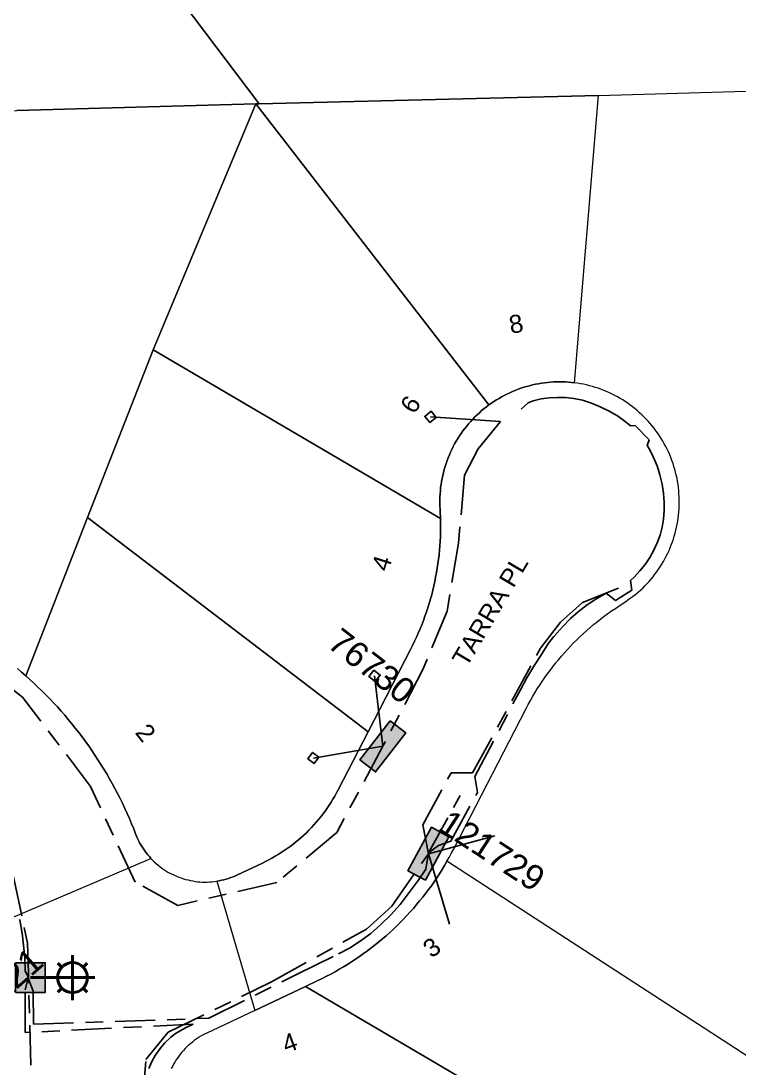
# Model space of a CAD drawing. Header units: metres. Extents: x 301080 to 303013, y 6182698 to 6183880.
# Drawn here: x 302587.2 to 302659.2, y 6182951.9 to 6183056.8 of the extents above; entities that cross this region are included whole.
import ezdxf
from ezdxf.enums import TextEntityAlignment as Align

# ---------------------------------------------------------------- set-up
doc = ezdxf.new("R2010")
doc.units = ezdxf.units.M
doc.linetypes.add('Cable Exist UG', pattern=[8.2, 4, -1.2, 1.8, -1.2])
doc.layers.get('0').update_dxf_attribs({"color": 6})
doc.layers.add('Cadastre Land Parcels_SP_EXT', color=9, linetype='Continuous', lineweight=5)
doc.layers.add('Cadastre Roads_SP_EXT', color=9, linetype='Continuous', lineweight=5)
for name, color, linetype in [('Equip_SP_SL_EXT', 7, 'Continuous'), ('Mains_LV_EXT', 7, 'Continuous'), ('Mains_SL_EXT', 7, 'Continuous'), ('Services_SP_EXT', 7, 'Continuous'), ('SupportsUG_SP_LV_EXT', 7, 'Continuous'), ('SupportsUG_SP_LV_SL_EXT', 7, 'Continuous')]:
    doc.layers.add(name, color=color, linetype=linetype)
doc.styles.add('COLUMN_LABEL', font='arial.ttf')
doc.styles.add('iecARIAL', font='arial.ttf', dxfattribs={"height": 2})
doc.styles.add('POLE_LABEL', font='arial.ttf')
doc.styles.get("Standard").update_dxf_attribs({"font": 'arial.ttf'})

# ---------------------------------------------------------------- blocks, each defined once
blk = doc.blocks.new('COLUMN_EXT')
blk.add_hatch(color=256).paths.add_polyline_path([(-1.49, 1.48), (-1.49, -1.49), (1.48, -1.49), (1.48, 1.48)])
blk.add_lwpolyline([(-1.49, -1.49), (1.48, -1.49), (1.48, 1.48), (-1.49, 1.48)], close=True)
for tag, height, style, flags, p in [('ASSET_NUM', 2.5, 'COLUMN_LABEL', 8, (2, 2)), ('STRUCTURE_PLANT_NUMBER', 0.2, 'POLE_LABEL', 9, (1.81, 0.03)), ('STREET_CODE', 0.2, 'COLUMN_LABEL', 9, (1.81, -0.2))]:
    blk.add_attdef(tag, text='', height=height, dxfattribs=dict(style=style, flags=flags)).set_placement(p, align=Align.MIDDLE_LEFT)
at = {"flags": 9}
for tag, p in [('COLUMN_TYPE', (1.81, -0.4)), ('OWNED_BY', (1.81, -0.6)), ('STATE', (1.81, -0.8)), ('USAGE', (1.81, -1)), ('STREETNAME', (1.81, -1.6)), ('SUBURB', (1.81, -1.8)), ('LEGEND', (1.81, -1.2)), ('LOCATION', (1.81, -1.4)), ('NOTES', (1.81, -2))]:
    blk.add_attdef(tag, text='', height=0.2, dxfattribs=at).set_placement(p, align=Align.MIDDLE_LEFT)
at = {"flags": 1}
blk.add_attdef('Z', (1.81, -2.35), '', height=0.2, dxfattribs=at)
blk = doc.blocks.new('PILLAR_EXT')
blk.add_hatch(color=256).paths.add_polyline_path([(-2.475, 0.99), (-2.475, -0.99), (2.475, -0.99), (2.475, 0.99)])
blk.add_lwpolyline([(-2.475, -0.99), (2.475, -0.99), (2.475, 0.99), (-2.475, 0.99)], close=True)
at = {"style": 'iecARIAL', "flags": 8}
blk.add_attdef('ASSET_NUM', (1.5, 3.5), '', height=2.5, dxfattribs=at)
for tag, p, flags in [('OWNED_BY', (0, -0.2), 9), ('STATE', (0, -0.4), 9), ('SUPPORT_TYPE', (0, -0.6), 9), ('USAGE', (0, -0.8), 9), ('LEGEND', (0, -1), 9), ('LOCATION', (0, -1.2), 9), ('STREETNAME', (0, -1.8), 9), ('SUBURB', (0, -2), 1), ('NOTES', (0, -1.4), 9), ('PARENT', (0, -1.6), 9)]:
    blk.add_attdef(tag, p, '', height=0.2, dxfattribs=dict(flags=flags))
blk = doc.blocks.new('SL_LANTERN_EXT')
at = {"lineweight": 40}
for p, q in [((0, 1.97), (0, 6.47)), ((-1.46, 5.68), (-1.06, 5.28)), ((1.46, 5.68), (1.06, 5.28)), ((-2.25, 4.22), (2.25, 4.22)), ((-1.46, 2.76), (-1.06, 3.16)), ((1.46, 2.76), (1.06, 3.16)), ((0, 0), (0, 2.72))]:
    blk.add_line(p, q, dxfattribs=at)
blk.add_circle((0, 4.22), 1.5, dxfattribs=at)
at = {"style": 'iecARIAL', "flags": 8}
blk.add_attdef('ASSET_NUM', (1.5, 1.5), '', height=2.5, dxfattribs=at)
for tag, p, height, flags in [('CONSTRUCTED_VOLTAGE', (0.98, -0.65), 0.2, 9), ('CONTROL_TYPE', (0.98, -0.85), 0.2, 9), ('LANTERN_PURPOSE', (0.98, -1.05), 0.2, 9), ('LNUMBER', (2.18, -3.25), 2.5, 8), ('OPERATING_VOLTAGE', (0.98, -1.65), 0.2, 9), ('ORIENTATION', (0.98, -1.85), 0.2, 9), ('OWNED_BY', (0.98, -2.05), 0.2, 9), ('STATE', (0.98, -2.25), 0.2, 9), ('LANTERN_TYPE', (0.98, -1.25), 0.2, 9), ('NO_PHASES', (0.98, -1.45), 0.2, 9), ('USAGE', (0.98, -2.45), 0.2, 9), ('CEXIST', (0.98, -2.65), 0.2, 9), ('CNEW', (0.98, -2.85), 0.2, 9), ('CNUMBER', (0.98, -3.05), 0.2, 9), ('CREMOVE', (0.98, -3.25), 0.2, 9), ('CREPLACE', (0.98, -3.45), 0.2, 9), ('LKINGHEIGHT', (0.98, -3.65), 0.2, 9), ('LBRACKET', (0.98, -3.85), 0.2, 9), ('LBRACKETVOCAB', (0.98, -4.05), 0.2, 9), ('LCATEGORY', (0.98, -4.25), 0.2, 9), ('LCHARGE1', (0.98, -4.45), 0.2, 9), ('LCHARGE1PERCENT', (0.98, -4.65), 0.2, 9), ('LCHARGE2', (0.98, -4.85), 0.2, 9), ('LCHARGE2PERCENT', (0.98, -5.05), 0.2, 9), ('LCHARGE3', (0.98, -5.25), 0.2, 9), ('LCHARGE3PERCENT', (0.98, -5.45), 0.2, 9), ('LEXIST', (0.98, -5.65), 0.2, 9), ('LLAMP', (0.98, -5.85), 0.2, 9), ('LLAMPVOCAB', (0.98, -6.05), 0.2, 9), ('LMAST', (0.98, -6.25), 0.2, 9), ('LMASTVOCAB', (0.98, -6.45), 0.2, 9), ('LNEW', (0.98, -6.65), 0.2, 9), ('LANTNUMBER', (0.98, -6.85), 0.2, 9), ('LOUTREACH', (0.98, -7.25), 0.2, 9), ('LOUTREACHVOCAB', (0.98, -7.45), 0.2, 9), ('LRATECODE', (0.98, -7.65), 0.2, 9), ('LREMOVE', (0.98, -7.85), 0.2, 9), ('LREPLACE', (0.98, -8.05), 0.2, 9), ('LTYPE', (0.98, -8.25), 0.2, 9), ('LTYPEVOCAB', (0.98, -8.45), 0.2, 9), ('STREETNAME', (0.98, -9.25), 0.2, 9), ('SUBURB', (0.98, -9.45), 0.2, 1), ('LEGEND', (0.98, -8.65), 0.2, 9), ('LOCATION', (0.98, -8.85), 0.2, 9), ('NOTES', (0.98, -9.05), 0.2, 9)]:
    blk.add_attdef(tag, p, '', height=height, dxfattribs=dict(flags=flags))
blk = doc.blocks.new('CCP_EXT')
at = {"flags": 9}
for tag, p in [('STATE', (0, -1.8)), ('USAGE', (0, -1.2)), ('LEGEND', (0, -1.4)), ('LIFE_SUPPORT', (0, -1.6)), ('NOTES', (0, -2))]:
    blk.add_attdef(tag, text='', height=0.2, dxfattribs=at).set_placement(p, align=Align.MIDDLE_LEFT)
blk.add_wipeout([(0, 0.57), (0.57, 0), (0, -0.57), (-0.57, 0)])
blk.add_lwpolyline([(-0.57, 0), (0, 0.57), (0.57, 0), (0, -0.57), (-0.57, 0)])
at = {"flags": 1}
blk.add_attdef('Z', (0, 0), '', height=0.2, dxfattribs=at)
at = {"flags": 9}
for tag, p in [('CCP_TYPE', (0, 0)), ('CONSTRUCTED_VOLTAGE', (0, -0.2)), ('OPERATING_VOLTAGE', (0, -0.6)), ('ORIENTATION', (0, -0.8)), ('OWNED_BY', (0, -1)), ('NO_PHASES', (0, -0.4))]:
    blk.add_attdef(tag, text='', height=0.2, dxfattribs=at).set_placement(p, align=Align.MIDDLE_LEFT)

msp = doc.modelspace()

# ---------------------------------------------------------------- linework, layer by layer
at = {"layer": 'Cadastre Land Parcels_SP_EXT', "linetype": 'Continuous'}
for points in [[(302668.81, 6183069.62), (302647.78, 6183070.05), (302629.78, 6183070.44), (302622.59, 6183094.37), (302584.86, 6183083.07), (302611.08, 6183048.46), (302645.08, 6183049.3), (302670.12, 6183050.03), (302668.81, 6183069.62)], [(302611.08, 6183048.46), (302584.86, 6183083.07), (302570.49, 6183078.78), (302576.1, 6183047.5), (302586.78, 6183047.79), (302610.73, 6183048.45), (302611.08, 6183048.46)], [(302645.08, 6183049.3), (302611.08, 6183048.46), (302610.73, 6183048.45), (302634.1, 6183018.29), (302634.34, 6183018.47), (302634.59, 6183018.64), (302634.85, 6183018.8), (302635.11, 6183018.95), (302635.37, 6183019.1), (302635.64, 6183019.25), (302635.91, 6183019.38), (302636.18, 6183019.51), (302636.46, 6183019.64), (302636.74, 6183019.75), (302637.02, 6183019.86), (302637.31, 6183019.96), (302637.59, 6183020.06), (302637.88, 6183020.14), (302638.18, 6183020.22), (302638.47, 6183020.29), (302638.77, 6183020.36), (302639.06, 6183020.41), (302639.36, 6183020.46), (302639.66, 6183020.51), (302639.96, 6183020.54), (302640.26, 6183020.57), (302640.57, 6183020.59), (302640.87, 6183020.6), (302641.17, 6183020.6), (302641.48, 6183020.6), (302641.78, 6183020.59), (302642.08, 6183020.57), (302642.38, 6183020.54), (302642.68, 6183020.5), (302645.08, 6183049.3)], [(302629.23, 6183007.14), (302629.22, 6183007.38), (302629.21, 6183007.62), (302629.21, 6183007.86), (302629.19, 6183008.17), (302629.18, 6183008.48), (302629.18, 6183008.79), (302629.19, 6183009.09), (302629.21, 6183009.4), (302629.23, 6183009.71), (302629.26, 6183010.02), (302629.3, 6183010.32), (302629.35, 6183010.63), (302629.41, 6183010.93), (302629.47, 6183011.23), (302629.54, 6183011.53), (302629.62, 6183011.83), (302629.71, 6183012.13), (302629.8, 6183012.42), (302629.9, 6183012.71), (302630.01, 6183013), (302630.13, 6183013.28), (302630.25, 6183013.57), (302630.38, 6183013.84), (302630.52, 6183014.12), (302630.66, 6183014.39), (302630.82, 6183014.66), (302630.97, 6183014.92), (302631.14, 6183015.18), (302631.31, 6183015.44), (302631.49, 6183015.69), (302631.68, 6183015.94), (302631.87, 6183016.18), (302632.06, 6183016.41), (302632.27, 6183016.64), (302632.48, 6183016.87), (302632.69, 6183017.09), (302632.91, 6183017.3), (302633.14, 6183017.51), (302633.37, 6183017.72), (302633.61, 6183017.92), (302633.85, 6183018.11), (302634.1, 6183018.29), (302610.73, 6183048.45), (302600.43, 6183023.8), (302629.25, 6183006.9), (302629.23, 6183007.14)], [(302626.25, 6182993.8), (302626.45, 6182994.2), (302626.65, 6182994.61), (302626.84, 6182995.02), (302627.02, 6182995.44), (302627.2, 6182995.85), (302627.37, 6182996.27), (302627.53, 6182996.69), (302627.69, 6182997.12), (302627.84, 6182997.55), (302627.98, 6182997.98), (302628.11, 6182998.41), (302628.24, 6182998.85), (302628.36, 6182999.28), (302628.47, 6182999.72), (302628.58, 6183000.16), (302628.67, 6183000.6), (302628.76, 6183001.05), (302628.85, 6183001.49), (302628.92, 6183001.94), (302628.99, 6183002.39), (302629.05, 6183002.84), (302629.1, 6183003.28), (302629.15, 6183003.74), (302629.18, 6183004.19), (302629.21, 6183004.64), (302629.23, 6183005.09), (302629.25, 6183005.54), (302629.26, 6183006), (302629.26, 6183006.45), (302629.25, 6183006.9), (302600.43, 6183023.8), (302593.87, 6183007.01), (302621.98, 6182985.53), (302626.25, 6182993.8)], [(302606.1, 6182970.5), (302606.34, 6182970.52), (302606.58, 6182970.54), (302606.82, 6182970.58), (302607.06, 6182970.62), (302607.3, 6182970.67), (302607.53, 6182970.72), (302607.77, 6182970.79), (302608, 6182970.86), (302608.23, 6182970.94), (302608.45, 6182971.02), (302608.68, 6182971.12), (302608.9, 6182971.22), (302611.4, 6182972.4), (302611.72, 6182972.56), (302612.04, 6182972.72), (302612.35, 6182972.89), (302612.66, 6182973.07), (302612.97, 6182973.25), (302613.27, 6182973.44), (302613.57, 6182973.64), (302613.87, 6182973.84), (302614.16, 6182974.05), (302614.44, 6182974.27), (302614.72, 6182974.49), (302615, 6182974.72), (302615.27, 6182974.95), (302615.54, 6182975.19), (302615.8, 6182975.44), (302616.05, 6182975.69), (302616.3, 6182975.95), (302616.54, 6182976.21), (302616.78, 6182976.48), (302617.01, 6182976.75), (302617.24, 6182977.03), (302617.46, 6182977.31), (302617.67, 6182977.6), (302617.88, 6182977.89), (302618.08, 6182978.19), (302618.28, 6182978.49), (302618.46, 6182978.8), (302618.65, 6182979.11), (302618.82, 6182979.42), (302618.99, 6182979.74), (302621.98, 6182985.53), (302593.87, 6183007.01), (302587.67, 6182991.16), (302588.08, 6182990.79), (302588.49, 6182990.42), (302588.9, 6182990.03), (302589.3, 6182989.65), (302589.69, 6182989.25), (302590.08, 6182988.85), (302590.46, 6182988.45), (302590.84, 6182988.04), (302591.21, 6182987.62), (302591.58, 6182987.2), (302591.94, 6182986.78), (302592.29, 6182986.35), (302592.64, 6182985.92), (302592.99, 6182985.48), (302593.32, 6182985.03), (302593.65, 6182984.58), (302593.98, 6182984.13), (302594.29, 6182983.67), (302594.61, 6182983.21), (302594.91, 6182982.75), (302595.21, 6182982.28), (302595.5, 6182981.8), (302595.79, 6182981.32), (302596.07, 6182980.84), (302596.34, 6182980.36), (302596.61, 6182979.87), (302596.86, 6182979.37), (302597.12, 6182978.88), (302597.36, 6182978.38), (302597.6, 6182977.87), (302597.83, 6182977.37), (302598.06, 6182976.86), (302598.27, 6182976.34), (302598.49, 6182975.83), (302598.69, 6182975.31), (302598.78, 6182975.08), (302598.88, 6182974.86), (302598.98, 6182974.64), (302599.09, 6182974.43), (302599.21, 6182974.22), (302599.34, 6182974.01), (302599.47, 6182973.81), (302599.61, 6182973.61), (302599.75, 6182973.41), (302599.9, 6182973.22), (302600.06, 6182973.04), (302600.22, 6182972.86), (302600.39, 6182972.68), (302600.56, 6182972.52), (302600.74, 6182972.35), (302600.93, 6182972.19), (302601.12, 6182972.04), (302601.31, 6182971.9), (302601.51, 6182971.76), (302601.71, 6182971.63), (302601.92, 6182971.5), (302602.13, 6182971.38), (302602.35, 6182971.27), (302602.57, 6182971.17), (302602.79, 6182971.07), (302603.01, 6182970.98), (302603.24, 6182970.9), (302603.47, 6182970.82), (302603.7, 6182970.75), (302603.94, 6182970.7), (302604.17, 6182970.64), (302604.41, 6182970.6), (302604.65, 6182970.56), (302604.89, 6182970.53), (302605.13, 6182970.51), (302605.37, 6182970.49), (302605.62, 6182970.49), (302605.86, 6182970.49), (302606.1, 6182970.5)]]:
    msp.add_lwpolyline(points, close=True, dxfattribs=at)
for points in [[(302586.83, 6182991.89), (302587.25, 6182991.53), (302587.67, 6182991.16), (302593.87, 6183007.01), (302593.87, 6183007.01), (302600.43, 6183023.8), (302610.73, 6183048.45), (302586.78, 6183047.79)], [(302661.96, 6182951.79), (302629.89, 6182972.57), (302629.65, 6182972.15), (302629.4, 6182971.74), (302629.14, 6182971.33), (302628.88, 6182970.93), (302628.61, 6182970.53), (302628.33, 6182970.13), (302628.04, 6182969.74), (302627.75, 6182969.35), (302627.46, 6182968.97), (302627.15, 6182968.6), (302626.85, 6182968.23), (302626.53, 6182967.86), (302626.21, 6182967.5), (302625.88, 6182967.14), (302625.55, 6182966.79), (302625.21, 6182966.45), (302624.87, 6182966.11), (302624.52, 6182965.77), (302624.16, 6182965.45), (302623.8, 6182965.12), (302623.44, 6182964.81), (302623.07, 6182964.5), (302622.69, 6182964.2), (302622.31, 6182963.9), (302621.92, 6182963.61), (302621.53, 6182963.32), (302621.14, 6182963.04), (302620.74, 6182962.77), (302620.34, 6182962.51), (302619.93, 6182962.25), (302619.52, 6182962), (302619.1, 6182961.75), (302618.68, 6182961.51), (302618.26, 6182961.28), (302617.83, 6182961.06), (302617.4, 6182960.84), (302616.96, 6182960.63), (302615.72, 6182960.04), (302638.89, 6182946.42)], [(302638.89, 6182946.42), (302615.72, 6182960.04), (302610.62, 6182957.63), (302605.82, 6182955.36), (302605.6, 6182955.25), (302605.39, 6182955.14), (302605.17, 6182955.01), (302604.97, 6182954.89), (302604.76, 6182954.75), (302604.56, 6182954.61), (302604.37, 6182954.46), (302604.18, 6182954.3), (302604, 6182954.14), (302603.82, 6182953.98), (302603.65, 6182953.81), (302603.48, 6182953.63), (302603.32, 6182953.44), (302603.16, 6182953.26), (302603.01, 6182953.06), (302602.87, 6182952.86), (302602.73, 6182952.66), (302602.6, 6182952.45), (302602.48, 6182952.24), (302602.37, 6182952.03), (302602.26, 6182951.81)]]:
    msp.add_lwpolyline(points, dxfattribs=at)
at = {"layer": 'Cadastre Roads_SP_EXT', "linetype": 'Continuous'}
msp.add_lwpolyline([(302585.79, 6182966.71), (302600.22, 6182972.86), (302600.06, 6182973.04), (302599.9, 6182973.22), (302599.75, 6182973.41), (302599.61, 6182973.61), (302599.47, 6182973.81), (302599.34, 6182974.01), (302599.21, 6182974.22), (302599.09, 6182974.43), (302598.98, 6182974.64), (302598.88, 6182974.86), (302598.78, 6182975.08), (302598.69, 6182975.31), (302598.49, 6182975.83), (302598.27, 6182976.34), (302598.06, 6182976.86), (302597.83, 6182977.37), (302597.6, 6182977.87), (302597.36, 6182978.38), (302597.12, 6182978.88), (302596.86, 6182979.37), (302596.61, 6182979.87), (302596.34, 6182980.36), (302596.07, 6182980.84), (302595.79, 6182981.32), (302595.5, 6182981.8), (302595.21, 6182982.28), (302594.91, 6182982.75), (302594.61, 6182983.21), (302594.29, 6182983.67), (302593.98, 6182984.13), (302593.65, 6182984.58), (302593.32, 6182985.03), (302592.99, 6182985.48), (302592.64, 6182985.92), (302592.29, 6182986.35), (302591.94, 6182986.78), (302591.58, 6182987.2), (302591.21, 6182987.62), (302590.84, 6182988.04), (302590.46, 6182988.45), (302590.08, 6182988.85), (302590.08, 6182988.85), (302589.69, 6182989.25), (302589.3, 6182989.65), (302588.9, 6182990.03), (302588.49, 6182990.42), (302588.08, 6182990.79), (302587.67, 6182991.16), (302587.25, 6182991.53), (302586.83, 6182991.89)], dxfattribs=at)
at = {"layer": 'Mains_LV_EXT', "linetype": 'Cable Exist UG'}
for points in [[(302628.04, 6182973.33), (302627.46, 6182976.23), (302630.32, 6182981.44), (302632.46, 6182981.44), (302639.28, 6182993.94), (302641.26, 6182996.53), (302643.48, 6182998.5), (302647.07, 6182999.92)], [(302559.54, 6182988.51), (302567.6, 6182987.46), (302571.55, 6182986.15), (302578.1, 6182981.93), (302583.25, 6182976.58), (302586.46, 6182971.02), (302587.86, 6182964.36), (302588.58, 6182937.08)], [(302599.64, 6182938.66), (302599.37, 6182948.53), (302599.72, 6182952.7), (302601.94, 6182955.44), (302612.29, 6182960.49), (302621.83, 6182965.78), (302624.35, 6182968.09), (302628.04, 6182973.33)]]:
    msp.add_lwpolyline(points, dxfattribs=at)
at = {"layer": 'Mains_SL_EXT', "linetype": 'Cable Exist UG'}
for points in [[(302628.04, 6182973.41), (302631.2, 6182979.16)], [(302587.93, 6182960.86), (302588.42, 6182959.57), (302588.42, 6182959.57), (302588.45, 6182956.24), (302606.01, 6182956.85), (302606.01, 6182956.85), (302614.89, 6182961.27), (302619.03, 6182963.31), (302620.11, 6182963.86), (302621.19, 6182964.57), (302622.25, 6182965.35), (302623.26, 6182966.24), (302624.25, 6182967.22), (302625.2, 6182968.26), (302626.11, 6182969.43), (302626.99, 6182970.66), (302627.77, 6182971.79), (302628.04, 6182973.41)], [(302587.96, 6182960.96), (302587.62, 6182961.56), (302587.62, 6182961.56), (302587.59, 6182962.91), (302587.35, 6182965.12), (302587.08, 6182966.75)], [(302600, 6182951.83), (302600.3, 6182952.53), (302600.64, 6182953.13), (302601.13, 6182953.83), (302601.62, 6182954.39), (302602.21, 6182954.97), (302602.67, 6182955.32), (302603.69, 6182955.89), (302604.46, 6182956.25), (302587.62, 6182955.42), (302587.62, 6182955.42), (302587.6, 6182959.68), (302587.93, 6182960.86)]]:
    msp.add_lwpolyline(points, dxfattribs=at)
at = {"layer": 'Services_SP_EXT'}
for points in [[(302628.04, 6182973.33), (302634.7, 6182975.13)], [(302628.04, 6182973.33), (302630.15, 6182966.29)]]:
    msp.add_lwpolyline(points, dxfattribs=at)

# ---------------------------------------------------------------- block references
at = {"layer": 'Equip_SP_SL_EXT', "rotation": 269.9637783838602}
msp.add_blockref('SL_LANTERN_EXT', (302588.14, 6182960.92), dxfattribs=at)
at = {"layer": 'SupportsUG_SP_LV_EXT'}
ref = msp.add_blockref('PILLAR_EXT', (302623.47, 6182984.09), dxfattribs=dict(at, rotation=232.1612655117964))
ref.add_attrib('ASSET_NUM', '76730', dxfattribs={"layer": '0', "height": 2.5, "rotation": 322.1975, "style": 'iecARIAL'}).set_placement((302624.97, 6182987.59), align=Align.BOTTOM_RIGHT)
ref = msp.add_blockref('PILLAR_EXT', (302628.04, 6182973.33), dxfattribs=dict(at, rotation=61.40753753930849))
ref.add_attrib('ASSET_NUM', '121729', dxfattribs={"layer": '0', "height": 2.5, "rotation": 326.8833, "style": 'iecARIAL'}).set_placement((302629.54, 6182976.83), align=Align.MIDDLE_LEFT)
at = {"layer": 'SupportsUG_SP_LV_SL_EXT'}
ref = msp.add_blockref('COLUMN_EXT', (302588.14, 6182960.92), dxfattribs=dict(at, rotation=269.9637783838602))
ref.add_attrib('ASSET_NUM', '3RY121', dxfattribs={"layer": '0', "height": 2.5, "rotation": 41.3839, "style": 'COLUMN_LABEL'}).set_placement((302590.14, 6182961.67), align=Align.BOTTOM_RIGHT)

# ---------------------------------------------------------------- texts
at = {"layer": 'Cadastre Land Parcels_SP_EXT'}
for s, rotation, p in [('8', 10.2627, (302636.29, 6183025.41)), ('6', 57.583, (302626.62, 6183017.28)), ('4', 72.4682, (302624, 6183001.5)), ('2', 308.6149, (302598.56, 6182985.44)), ('3', 36.2595, (302628.34, 6182962.81)), ('4', 20.336, (302613.78, 6182953.32))]:
    msp.add_text(s, height=1.8, rotation=rotation, dxfattribs=at).set_placement(p)
at = {"layer": 'Cadastre Roads_SP_EXT'}
msp.add_text('TARRA PL', height=1.8, rotation=59.3877, dxfattribs=at).set_placement((302631.86, 6182991.93))

# ---------------------------------------------------------------- next in the draw order: block references
at = {"layer": 'Services_SP_EXT'}
for p, rotation in [((302628.24, 6183017.09), 174.4870612831481), ((302622.64, 6182991.15), 97.10722839984251), ((302616.5, 6182982.92), 187.1431531270644)]:
    msp.add_blockref('CCP_EXT', p, dxfattribs=dict(at, rotation=rotation))

# ---------------------------------------------------------------- next in the draw order: linework, layer by layer
at = {"layer": 'Cadastre Roads_SP_EXT', "linetype": 'Continuous'}
msp.add_lwpolyline([(302615.72, 6182960.04), (302616.96, 6182960.63), (302617.4, 6182960.84), (302617.83, 6182961.06), (302618.26, 6182961.28), (302618.68, 6182961.51), (302619.1, 6182961.75), (302619.52, 6182962), (302619.93, 6182962.25), (302620.34, 6182962.51), (302620.74, 6182962.77), (302621.14, 6182963.04), (302621.53, 6182963.32), (302621.92, 6182963.61), (302622.31, 6182963.9), (302622.69, 6182964.2), (302623.07, 6182964.5), (302623.44, 6182964.81), (302623.8, 6182965.12), (302624.16, 6182965.45), (302624.52, 6182965.77), (302624.87, 6182966.11), (302625.21, 6182966.45), (302625.55, 6182966.79), (302625.88, 6182967.14), (302626.21, 6182967.5), (302626.53, 6182967.86), (302626.85, 6182968.23), (302627.15, 6182968.6), (302627.46, 6182968.97), (302627.75, 6182969.35), (302628.04, 6182969.74), (302628.33, 6182970.13), (302628.61, 6182970.53), (302628.88, 6182970.93), (302629.14, 6182971.33), (302629.4, 6182971.74), (302629.65, 6182972.15), (302629.89, 6182972.57), (302630.11, 6182972.96), (302630.33, 6182973.35), (302630.54, 6182973.75), (302637.83, 6182987.87), (302638.04, 6182988.27), (302638.25, 6182988.67), (302638.48, 6182989.06), (302638.71, 6182989.45), (302638.95, 6182989.84), (302639.19, 6182990.22), (302639.44, 6182990.6), (302639.7, 6182990.97), (302639.96, 6182991.34), (302640.23, 6182991.7), (302640.5, 6182992.06), (302640.78, 6182992.42), (302641.07, 6182992.77), (302641.36, 6182993.12), (302641.66, 6182993.46), (302641.97, 6182993.79), (302642.28, 6182994.12), (302642.59, 6182994.45), (302642.91, 6182994.77), (302643.24, 6182995.08), (302643.57, 6182995.39), (302643.91, 6182995.69), (302644.25, 6182995.99), (302644.59, 6182996.28), (302644.94, 6182996.57), (302645.3, 6182996.85), (302645.66, 6182997.12), (302646.03, 6182997.39), (302646.4, 6182997.65), (302646.77, 6182997.9), (302647.15, 6182998.15), (302647.53, 6182998.4), (302647.85, 6182998.64), (302648.17, 6182998.88), (302648.5, 6182999.11), (302648.83, 6182999.33), (302649.07, 6182999.53), (302649.3, 6182999.74), (302649.52, 6182999.95), (302649.74, 6183000.16), (302649.95, 6183000.39), (302650.16, 6183000.61), (302650.36, 6183000.85), (302650.55, 6183001.08), (302650.74, 6183001.33), (302650.93, 6183001.57), (302651.1, 6183001.83), (302651.27, 6183002.08), (302651.44, 6183002.34), (302651.59, 6183002.61), (302651.74, 6183002.88), (302651.88, 6183003.15), (302652.02, 6183003.43), (302652.15, 6183003.71), (302652.27, 6183003.99), (302652.38, 6183004.27), (302652.49, 6183004.56), (302652.59, 6183004.85), (302652.68, 6183005.15), (302652.76, 6183005.44), (302652.84, 6183005.74), (302652.91, 6183006.04), (302652.97, 6183006.34), (302653.02, 6183006.65), (302653.07, 6183006.95), (302653.11, 6183007.26), (302653.14, 6183007.56), (302653.16, 6183007.87), (302653.17, 6183008.18), (302653.18, 6183008.49), (302653.18, 6183008.8), (302653.17, 6183009.1), (302653.15, 6183009.41), (302653.12, 6183009.72), (302653.09, 6183010.03), (302653.05, 6183010.33), (302653, 6183010.64), (302652.95, 6183010.94), (302652.88, 6183011.24), (302652.81, 6183011.54), (302652.73, 6183011.84), (302652.64, 6183012.14), (302652.55, 6183012.43), (302652.44, 6183012.72), (302652.33, 6183013.01), (302652.22, 6183013.3), (302652.09, 6183013.58), (302651.96, 6183013.86), (302651.82, 6183014.13), (302651.67, 6183014.41), (302651.52, 6183014.67), (302651.36, 6183014.94), (302651.19, 6183015.2), (302651.02, 6183015.45), (302650.84, 6183015.7), (302650.66, 6183015.95), (302650.46, 6183016.19), (302650.26, 6183016.43), (302650.06, 6183016.66), (302649.86, 6183016.88), (302649.64, 6183017.1), (302649.43, 6183017.31), (302649.2, 6183017.51), (302648.98, 6183017.71), (302648.74, 6183017.91), (302648.5, 6183018.1), (302648.26, 6183018.28), (302648.01, 6183018.46), (302647.76, 6183018.63), (302647.51, 6183018.79), (302647.25, 6183018.95), (302646.98, 6183019.1), (302646.72, 6183019.24), (302646.45, 6183019.38), (302646.17, 6183019.51), (302645.89, 6183019.63), (302645.61, 6183019.75), (302645.33, 6183019.86), (302645.04, 6183019.96), (302644.76, 6183020.05), (302644.47, 6183020.14), (302644.17, 6183020.22), (302643.88, 6183020.29), (302643.58, 6183020.36), (302643.28, 6183020.41), (302642.98, 6183020.46), (302642.68, 6183020.5), (302642.38, 6183020.54), (302642.08, 6183020.57), (302641.78, 6183020.59), (302641.48, 6183020.6), (302641.17, 6183020.6), (302640.87, 6183020.6), (302640.57, 6183020.59), (302640.26, 6183020.57), (302639.96, 6183020.54), (302639.66, 6183020.51), (302639.36, 6183020.46), (302639.06, 6183020.41), (302638.77, 6183020.36), (302638.47, 6183020.29), (302638.18, 6183020.22), (302637.88, 6183020.14), (302637.59, 6183020.06), (302637.31, 6183019.96), (302637.02, 6183019.86), (302636.74, 6183019.75), (302636.46, 6183019.64), (302636.18, 6183019.51), (302635.91, 6183019.38), (302635.64, 6183019.25), (302635.37, 6183019.1), (302635.11, 6183018.95), (302634.85, 6183018.8), (302634.59, 6183018.64), (302634.34, 6183018.47), (302634.1, 6183018.29), (302633.85, 6183018.11), (302633.61, 6183017.92), (302633.37, 6183017.72), (302633.14, 6183017.51), (302632.91, 6183017.3), (302632.69, 6183017.09), (302632.48, 6183016.87), (302632.27, 6183016.64), (302632.06, 6183016.41), (302631.87, 6183016.18), (302631.68, 6183015.94), (302631.49, 6183015.69), (302631.31, 6183015.44), (302631.14, 6183015.18), (302630.97, 6183014.92), (302630.82, 6183014.66), (302630.66, 6183014.39), (302630.52, 6183014.12), (302630.38, 6183013.84), (302630.25, 6183013.57), (302630.13, 6183013.28), (302630.01, 6183013), (302629.9, 6183012.71), (302629.8, 6183012.42), (302629.71, 6183012.13), (302629.62, 6183011.83), (302629.54, 6183011.53), (302629.47, 6183011.23), (302629.41, 6183010.93), (302629.35, 6183010.63), (302629.3, 6183010.32), (302629.26, 6183010.02), (302629.23, 6183009.71), (302629.21, 6183009.4), (302629.19, 6183009.09), (302629.18, 6183008.79), (302629.18, 6183008.48), (302629.19, 6183008.17), (302629.21, 6183007.86), (302629.21, 6183007.62), (302629.22, 6183007.38), (302629.23, 6183007.14), (302629.25, 6183006.9), (302629.26, 6183006.45), (302629.26, 6183006), (302629.25, 6183005.54), (302629.23, 6183005.09), (302629.21, 6183004.64), (302629.18, 6183004.19), (302629.15, 6183003.74), (302629.1, 6183003.28), (302629.05, 6183002.84), (302628.99, 6183002.39), (302628.92, 6183001.94), (302628.85, 6183001.49), (302628.76, 6183001.05), (302628.67, 6183000.6), (302628.58, 6183000.16), (302628.47, 6182999.72), (302628.36, 6182999.28), (302628.24, 6182998.85), (302628.11, 6182998.41), (302627.98, 6182997.98), (302627.84, 6182997.55), (302627.69, 6182997.12), (302627.53, 6182996.69), (302627.37, 6182996.27), (302627.2, 6182995.85), (302627.02, 6182995.44), (302626.84, 6182995.02), (302626.65, 6182994.61), (302626.45, 6182994.2), (302626.25, 6182993.8), (302621.98, 6182985.53), (302618.99, 6182979.74), (302618.82, 6182979.42), (302618.65, 6182979.11), (302618.46, 6182978.8), (302618.28, 6182978.49), (302618.08, 6182978.19), (302617.88, 6182977.89), (302617.67, 6182977.6), (302617.46, 6182977.31), (302617.24, 6182977.03), (302617.01, 6182976.75), (302616.78, 6182976.48), (302616.54, 6182976.21), (302616.3, 6182975.95), (302616.05, 6182975.69), (302615.8, 6182975.44), (302615.54, 6182975.19), (302615.27, 6182974.95), (302615, 6182974.72), (302614.72, 6182974.49), (302614.44, 6182974.27), (302614.16, 6182974.05), (302613.87, 6182973.84), (302613.57, 6182973.64), (302613.27, 6182973.44), (302612.97, 6182973.25), (302612.66, 6182973.07), (302612.35, 6182972.89), (302612.04, 6182972.72), (302611.72, 6182972.56), (302611.4, 6182972.4), (302608.9, 6182971.22), (302608.68, 6182971.12), (302608.45, 6182971.02), (302608.23, 6182970.94), (302608, 6182970.86), (302607.77, 6182970.79), (302607.53, 6182970.72), (302607.3, 6182970.67), (302607.06, 6182970.62), (302606.82, 6182970.58), (302610.62, 6182957.63), (302615.72, 6182960.04)], close=True, dxfattribs=at)
at = {"layer": 'Mains_LV_EXT', "linetype": 'Cable Exist UG'}
for points in [[(302635.27, 6183016.63), (302633.01, 6183013.91), (302631.66, 6183011.25), (302631.05, 6183004.43), (302629.9, 6182997.64), (302627.5, 6182991.84), (302623.47, 6182984.09)], [(302623.47, 6182984.09), (302618.85, 6182975.46), (302612.83, 6182970.44), (302602.93, 6182968.16), (302598.64, 6182970.49), (302594.17, 6182980.08), (302587.34, 6182989.03), (302580.76, 6182994.12), (302572.56, 6182997.54)]]:
    msp.add_lwpolyline(points, dxfattribs=at)
at = {"layer": 'Mains_SL_EXT', "linetype": 'Cable Exist UG'}
msp.add_lwpolyline([(302628.04, 6182973.41), (302629.06, 6182974.15), (302629.06, 6182974.15), (302630.28, 6182974.6), (302632.94, 6182979.46), (302632.7, 6182981.08), (302636.71, 6182988.73), (302637.26, 6182989.75), (302637.89, 6182990.95), (302638.66, 6182992.22), (302639.29, 6182993.2), (302640.07, 6182994.43), (302640.6, 6182995.09), (302641.49, 6182996.09), (302642.29, 6182996.9), (302643.03, 6182997.56), (302643.94, 6182998.25), (302644.8, 6182998.82), (302645.86, 6182999.42), (302646.79, 6182998.7), (302648.43, 6182999.74), (302648.29, 6183000.71), (302648.66, 6183001.03), (302649.24, 6183001.66), (302649.75, 6183002.31), (302650.23, 6183003.01), (302650.63, 6183003.73), (302650.97, 6183004.47), (302651.25, 6183005.26), (302651.45, 6183006.04), (302651.59, 6183006.84), (302651.67, 6183007.7), (302651.68, 6183008.52), (302651.61, 6183009.45), (302651.47, 6183010.37), (302651.24, 6183011.3), (302650.96, 6183012.18), (302650.6, 6183013.03), (302650.18, 6183013.86), (302649.97, 6183014.23), (302650.17, 6183014.81), (302648.76, 6183016.23), (302648.28, 6183016.2), (302647.77, 6183016.64), (302646.98, 6183017.19), (302646.15, 6183017.68), (302645.25, 6183018.11), (302644.39, 6183018.47), (302643.48, 6183018.76), (302642.61, 6183018.92), (302641.79, 6183019.02), (302640.98, 6183019.05), (302640.15, 6183019.01), (302639.33, 6183018.9), (302638.53, 6183018.71), (302638.02, 6183018.51), (302637.34, 6183017.87)], dxfattribs=at)
at = {"layer": 'Services_SP_EXT'}
for points in [[(302635.27, 6183016.63), (302628.24, 6183017.09)], [(302623.47, 6182984.09), (302622.64, 6182991.15)], [(302623.47, 6182984.09), (302616.5, 6182982.92)]]:
    msp.add_lwpolyline(points, dxfattribs=at)

doc.saveas('drawing.dxf')
